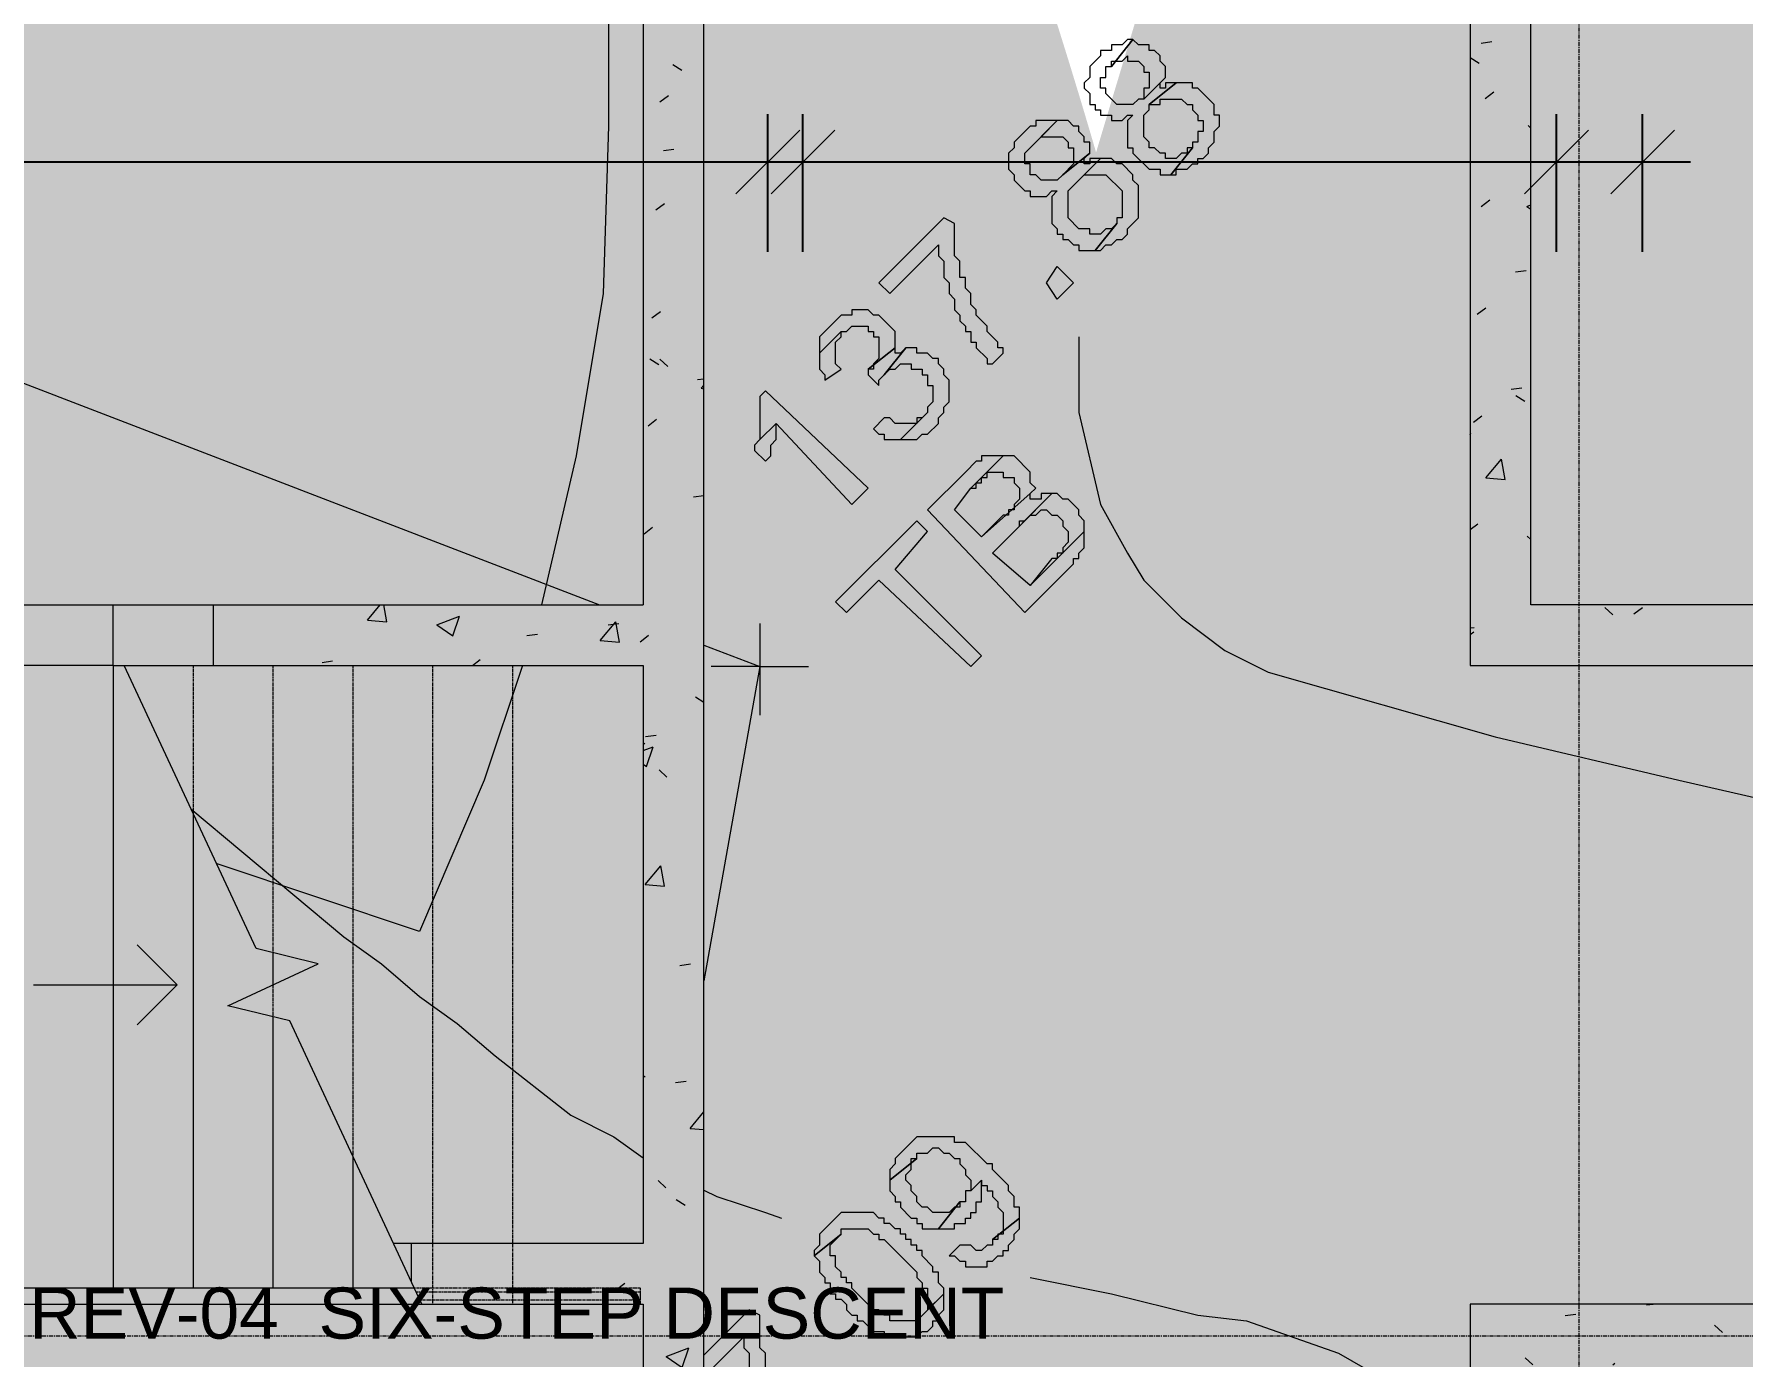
# Model space of a CAD drawing. Header units: millimetres. Extents: x -3370 to 37592, y -25802 to 13127.
# Drawn here: x 18116 to 23468, y 6543 to 10686 of the extents above; entities that cross this region are included whole.
import ezdxf

# ---------------------------------------------------------------- set-up
doc = ezdxf.new("R2010")
doc.units = ezdxf.units.MM
doc.linetypes.add('Dash - Tight', pattern=[4.5, 3, -1.5])
doc.linetypes.add('Grid Line', pattern=[22.224999999999994, 12.7, -3.174999999999999, 3.174999999999999, -3.174999999999999])
for name, color, linetype, lineweight in [('2 Hoop survey', 8, 'Continuous', 9), ('A-ANNO-DIMS', 211, 'Continuous', 9), ('A-DETL', 90, 'Continuous', 9), ('A-FLOR-HRAL', 11, 'Continuous', 9), ('A-FLOR-HRAL-MBND', 5, 'Dash - Tight', 9), ('A-WALL', 113, 'Continuous', 18), ('A-WALL-PATT', 111, 'Continuous', 18), ('ID_REVISION_MARKUP', 7, 'Continuous', 25), ('S-GRID', 1, 'Continuous', 9), ('S-STRS', 31, 'Continuous', 9), ('S-STRS-ANNO', 31, 'Continuous', 9), ('S-STRS-MBND', 31, 'Dash - Tight', 9), ('默认', 18, 'Continuous', 9)]:
    doc.layers.add(name, color=color, linetype=linetype, lineweight=lineweight)
doc.styles.add('Avenir_1', font='', dxfattribs={"width": 0.8, "height": 200})
doc.styles.add('ID_SANS', font='Arial.ttf')
doc.styles.get('Avenir_1').set_extended_font_data('Avenir')
doc.dimstyles.new('Choo_2mm_Diagonal_Tick', dxfattribs={"dimscale": 304.8, "dimtxt": 282.4994288325337, "dimasz": 0.6561679790026247, "dimexe": 0.4921259842519685, "dimexo": 0.0625, "dimgap": 0.1640419947506562, "dimtad": 1, "dimdsep": 46, "dimtxsty": 'Avenir_1', "dimblk1": 'OBLIQUE', "dimblk2": 'OBLIQUE', "dimsah": 1, "dimcen": 0.09, "dimdle": 0.4921259842519685, "dimazin": 3, "dimtfac": 1, "dimtdec": 4, "dimtix": 1, "dimtmove": 0, "dimatfit": 3, "dimtvp": 1, "dimtolj": 1})
pattern_1 = [(49.99999999999999, (0, 0), (728.73650110752, -63.75582262483607), [76.2, -838.2]), (355, (0, 0), (-140.9716152248045, 764.2276025857151), [60.96, -670.56]), (100.451, (60.728, -5.313), (587.770006663837, 700.4667512811675), [64.76, -712.36]), (46.184, (0, 203.2), (1084.316239662759, -168.1709612287867), [114.3, -1257.3]), (96.636, (90.36, 189.186), (949.6099128555585, 989.7098464133105), [97.14, -1068.54]), (351.1840000000001, (0, 203.2), (949.620552888774, 989.7011531044203), [91.44, -1005.84]), (21, (101.6, 152.4), (606.4578690252075, -409.0605652741465), [76.2, -838.2]), (326, (101.6, 152.4), (247.208340968463, 736.752917204011), [60.96, -670.56]), (71.45100000000001, (152.138, 118.312), (853.6682507774542, 327.6854711435369), [64.76, -712.36]), (37.50000000000001, (0, 0), (12.35469342532113, 338.2201185742302), [33.528, -628.904, 33.528, -647.192, -673.1]), (37.50000000000001, (0, 0), (12.35469342532113, 338.2201185742302), [-1343.152, 33.528, -639.572]), (7.499999999999999, (0, 0), (267.2788744354337, 400.7221270887442), [33.528, -354.584, 33.528, -613.664, -256.54]), (7.499999999999999, (0, 0), (267.2788744354337, 400.7221270887442), [-1035.304, 33.528, -223.012]), (327.5, (-226.568, 0), (542.363331518853, -22.91534459201296), [33.528, -220.472, 33.528, -758.952, -1051.56]), (327.5, (-226.568, 0), (542.363331518853, -22.91534459201296), [-1046.48, 33.528, -1018.032]), (317.5, (-328.168, 0), (592.5169587678777, 101.7071067647936), [33.528, -296.672, 33.528, -492.76, -746.76]), (317.5, (-328.168, 0), (592.5169587678777, 101.7071067647936), [-856.488, 33.528, -713.232])]

# ---------------------------------------------------------------- blocks, each defined once
blk = doc.blocks.new('栏杆扶手 - 栏杆扶手-1513421-Lower Ground Floor')
at = {"layer": 'A-FLOR-HRAL'}
for p, q in [((15614.03961388058, 6759.163593811927), (15964.03961388055, 6759.163593811927)), ((15614.03961388058, 6708.363593811928), (15614.03961388058, 6759.163593811927)), ((15964.03961388055, 6759.163593811927), (16864.03961388058, 6759.163593811924)), ((16864.03961388058, 6759.163593811924), (16964.03961388054, 6759.163593811924)), ((16964.03961388054, 6759.163593811924), (18114.03961388055, 6759.163593811924)), ((18114.03961388055, 6759.163593811924), (18214.03961388054, 6759.163593811924)), ((18214.03961388054, 6759.163593811924), (19214.03961388054, 6759.163593811921)), ((19214.03961388054, 6759.163593811921), (19306.65884300129, 6759.163593811921)), ((19330.34727203556, 6708.363593811921), (19306.65884300129, 6759.163593811921)), ((19330.34727203556, 6708.363593811921), (19306.65884300129, 6759.163593811921)), ((19330.34727203556, 6708.363593811921), (19306.65884300129, 6759.163593811921)), ((15614.03961388058, 6708.363593811928), (15964.03961388055, 6708.363593811928)), ((15964.03961388055, 6708.363593811928), (16864.03961388058, 6708.363593811925)), ((16864.03961388058, 6708.363593811925), (16964.03961388054, 6708.363593811925)), ((16964.03961388054, 6708.363593811925), (18114.03961388055, 6708.363593811925)), ((18114.03961388055, 6708.363593811925), (18214.03961388054, 6708.363593811925)), ((18214.03961388054, 6708.363593811925), (19214.03961388054, 6708.363593811921)), ((19214.03961388054, 6708.363593811921), (19330.34727203556, 6708.363593811921))]:
    blk.add_line(p, q, dxfattribs=at)
at = {"layer": 'A-FLOR-HRAL-MBND'}
for p, q in [((19306.65884300129, 6759.163593811921), (19614.03961388054, 6759.163593811921)), ((19312.58095025985, 6746.463593811922), (19614.03961388054, 6746.463593811922)), ((19312.58095025985, 6746.463593811922), (19614.03961388054, 6746.463593811922)), ((19614.03961388054, 6759.163593811921), (20014.03961388056, 6759.163593811921)), ((19614.03961388054, 6746.463593811922), (20014.03961388056, 6746.463593811922)), ((19614.03961388054, 6746.463593811922), (20014.03961388056, 6746.463593811922)), ((20014.03961388056, 6759.163593811921), (20014.03961388056, 6708.363593811921)), ((20014.03961388056, 6746.463593811922), (20014.03961388056, 6721.06359381192)), ((20014.03961388056, 6746.463593811922), (20014.03961388056, 6721.06359381192)), ((19324.42516477699, 6721.06359381192), (19614.03961388054, 6721.06359381192)), ((19324.42516477699, 6721.06359381192), (19614.03961388054, 6721.06359381192)), ((19330.34727203556, 6708.363593811921), (19614.03961388054, 6708.363593811921)), ((19614.03961388054, 6721.06359381192), (20014.03961388056, 6721.06359381192)), ((19614.03961388054, 6721.06359381192), (20014.03961388056, 6721.06359381192)), ((19614.03961388054, 6708.363593811921), (20014.03961388056, 6708.363593811921))]:
    blk.add_line(p, q, dxfattribs=at)
blk = doc.blocks.new('2 Hoop survey-1260670-Lower Ground Floor')
at = {"layer": '默认', "color": 9}
for p, q in [((64772.5993554025, 20451.6467167211), (68316.93390228135, 19087.30036394766)), ((68819.44437056211, 19029.32461934282), (68819.44437056211, 18741.47371868294)), ((68644.06344638791, 18961.37602060956), (68819.44437056212, 18893.86537197347)), ((68819.44437056212, 18893.86537197347), (68644.06344638791, 17910.20714508334)), ((68819.44437056211, 18893.86537197346), (68667.05271727158, 18893.86537197346)), ((68819.44437056211, 18893.86537197346), (68971.83602385264, 18893.86537197346)), ((68785.57955871978, 16878.90906735427), (68644.06344638791, 16737.3929550224))]:
    blk.add_line(p, q, dxfattribs=at)
at = {"layer": '默认', "color": 9, "flags": 128}
for points in [[(68226.8101633212, 21907.83362594176), (68277.6073810847, 21636.91513120304), (68345.33700476938, 21112.01054764674), (68345.33700476938, 20587.10596409047), (68328.40459884821, 20062.20138053419), (68243.74256924236, 19554.22920289911), (68134.79250682035, 19087.30036394766)], [(69818.45631991114, 19926.74213316481), (69818.45631991114, 19689.68845026844), (69886.18594359583, 19401.83754960856), (69970.84797320169, 19249.44589631802), (70021.6451909652, 19164.78386671219), (70140.17203241336, 19046.25702526398), (70275.63127978274, 18944.66258973697), (70411.09052715209, 18876.93296605229), (71122.25157584123, 18673.74409499826), (71697.95337716101, 18538.28484762889), (72290.58758440195, 18402.82560025952), (72866.28938572174, 18301.2311647325), (73018.68103901227, 18267.36635289016), (73171.0726923028, 18233.50154104782), (73306.53193967216, 18216.56913512667)], [(68075.56350735539, 18897.30036394765), (67955.89166858247, 18538.2848476289), (67752.70279752843, 18064.17748183614), (67116.66220340291, 18277.73855723595)], [(67037.22904692491, 18448.08351102094), (67515.64911463203, 18047.24507591497), (67634.17595608023, 17962.58304630912), (67752.70279752843, 17860.98861078211), (67871.22963897663, 17776.32658117624), (67989.7564804248, 17674.73214564923), (68226.81016332119, 17488.47568051636), (68362.26941069055, 17420.74605683167), (68454.0634463879, 17355.17888847642)], [(68644.06344638791, 17254.45043010125), (68683.98512319278, 17234.48959169881), (68836.3767764833, 17183.6923739353), (68887.1739942468, 17166.75996801413)], [(69666.06466662063, 16980.50350288127), (69920.05075543816, 16929.70628511774), (70190.96925017689, 16861.97666143307), (70343.36090346743, 16845.0442555119), (70631.2118041273, 16743.44981998488), (70749.7386455755, 16675.7201963002), (70885.19789294487, 16591.05816669436), (70986.79232847189, 16489.46373116734), (71044.0634463879, 16417.87483377233)], [(68644.06344638791, 16669.66333133769), (68768.64715279861, 16794.2470377484), (68768.64715279861, 16760.38222590607), (68785.57955871978, 16743.4498199849), (68785.57955871978, 16692.65260222138)], [(68836.37677648326, 16692.65260222138), (68836.37677648326, 16743.44981998489), (68819.44437056211, 16760.38222590607), (68819.44437056211, 16861.97666143308), (68785.57955871975, 16878.90906735426)]]:
    blk.add_lwpolyline(points, dxfattribs=at)
at = {"layer": '默认', "color": 9}
for points in [[(69886.18594359585, 20807.22724106568), (69852.32113175349, 20773.36242922335), (69852.32113175349, 20739.49761738098), (69835.38872583234, 20722.56521145984), (69835.38872583234, 20705.63280553863), (69852.32113175349, 20688.7003996175), (69852.32113175349, 20654.83558777514), (69869.25353767467, 20654.83558777514), (69869.25353767467, 20637.90318185397), (69886.18594359583, 20637.90318185397), (69886.18594359583, 20620.9707759328), (69920.05075543818, 20620.9707759328), (69920.05075543818, 20604.03837001163), (69953.91556728052, 20604.03837001163), (69970.84797320169, 20620.9707759328), (69987.78037912285, 20620.9707759328), (69970.84797320169, 20604.03837001164), (69970.84797320169, 20519.37634040578), (69987.78037912285, 20519.37634040578), (69987.78037912285, 20502.4439344846), (70038.57759688639, 20451.64671672111), (70072.4424087287, 20451.64671672111), (70072.4424087287, 20434.71431079994), (70106.30722057103, 20434.71431079994), (70174.03684425574, 20519.37634040579), (70157.10443833454, 20519.37634040579), (70157.10443833454, 20502.4439344846), (70140.17203241338, 20502.4439344846), (70123.23962649223, 20485.51152856345), (70089.37481464987, 20485.51152856345), (70089.37481464987, 20502.4439344846), (70072.4424087287, 20502.4439344846), (70055.51000280755, 20519.37634040578), (70038.57759688637, 20519.37634040578), (70038.57759688637, 20536.30874632695), (70021.64519096521, 20553.24115224812), (70021.64519096521, 20620.9707759328), (70038.57759688639, 20637.903181854), (70038.57759688639, 20654.83558777514), (70123.2396264922, 20722.56521145982), (70089.37481464987, 20722.56521145982), (70089.37481464987, 20705.63280553863), (70072.4424087287, 20705.63280553863), (70072.4424087287, 20722.56521145982), (70021.64519096518, 20671.7679936963), (70004.71278504403, 20671.7679936963), (69987.78037912288, 20654.83558777514), (69936.98316135934, 20654.83558777514), (69903.118349517, 20688.70039961748), (69903.118349517, 20705.63280553863), (69886.18594359583, 20705.63280553863), (69886.18594359583, 20739.49761738098), (69903.118349517, 20739.49761738098), (69903.118349517, 20773.36242922331), (69920.05075543818, 20773.36242922331), (69987.78037912288, 20858.0244588292), (69970.84797320169, 20858.0244588292), (69953.91556728052, 20841.09205290798), (69920.05075543818, 20841.09205290798), (69920.05075543818, 20824.15964698685), (69886.18594359583, 20824.15964698685)], [(69987.78037912287, 20858.0244588292), (69920.05075543819, 20773.36242922333), (69920.05075543819, 20790.2948351445), (69953.9155672805, 20790.2948351445), (69970.84797320171, 20807.22724106569), (69970.84797320171, 20790.2948351445), (70004.71278504402, 20790.2948351445), (70021.64519096518, 20773.3624292233), (70021.64519096518, 20756.43002330216), (70038.57759688636, 20756.43002330216), (70038.57759688636, 20705.63280553863), (70021.6451909652, 20705.63280553863), (70021.6451909652, 20671.7679936963), (70089.37481464987, 20739.49761738099), (70089.37481464987, 20773.36242922331), (70072.44240872869, 20790.29483514448), (70072.44240872869, 20807.22724106566), (70055.51000280751, 20824.15964698682), (70038.57759688636, 20824.15964698682), (70038.57759688636, 20841.092052908), (70004.71278504402, 20841.092052908)], [(70123.23962649217, 20722.56521145982), (70038.57759688636, 20654.83558777516), (70072.44240872868, 20654.83558777516), (70072.44240872868, 20671.76799369631), (70140.17203241335, 20671.76799369631), (70157.10443833453, 20654.83558777516), (70174.0368442557, 20654.83558777516), (70174.0368442557, 20637.90318185397), (70190.96925017687, 20620.97077593282), (70190.96925017687, 20604.03837001163), (70207.90165609802, 20604.03837001163), (70207.90165609802, 20570.17355816929), (70190.96925017686, 20570.17355816929), (70190.96925017686, 20536.30874632695), (70174.0368442557, 20536.30874632695), (70174.0368442557, 20519.37634040578), (70106.30722057102, 20434.71431079995), (70123.23962649217, 20434.71431079995), (70123.23962649217, 20451.64671672109), (70157.10443833451, 20451.64671672109), (70174.0368442557, 20468.57912264227), (70190.96925017686, 20468.57912264227), (70190.96925017686, 20485.51152856343), (70207.90165609802, 20485.51152856343), (70224.83406201922, 20502.44393448461), (70224.83406201922, 20519.37634040578), (70241.76646794038, 20536.30874632696), (70241.76646794038, 20570.17355816929), (70258.69887386156, 20587.10596409048), (70258.69887386156, 20620.9707759328), (70241.76646794037, 20620.9707759328), (70241.76646794037, 20654.83558777514), (70190.96925017687, 20705.63280553865), (70174.0368442557, 20705.63280553865), (70174.0368442557, 20722.56521145982)], [(69649.13226069944, 20570.17355816929), (69615.26744885709, 20536.30874632695), (69615.26744885709, 20519.37634040577), (69598.33504293594, 20502.44393448461), (69598.33504293594, 20451.64671672109), (69615.2674488571, 20434.71431079994), (69615.2674488571, 20417.78190487874), (69649.13226069945, 20383.91709303642), (69666.06466662059, 20383.91709303642), (69666.06466662059, 20366.98468711525), (69716.8618843841, 20366.98468711525), (69733.79429030529, 20383.91709303642), (69750.72669622644, 20383.91709303642), (69733.79429030529, 20366.98468711525), (69733.79429030529, 20282.32265750938), (69750.72669622644, 20265.39025158822), (69750.72669622644, 20248.45784566705), (69767.65910214762, 20248.45784566705), (69767.65910214762, 20231.52543974588), (69784.59150806878, 20231.52543974588), (69801.52391398995, 20214.59303382473), (69818.45631991113, 20214.59303382473), (69818.45631991113, 20197.66062790354), (69869.25353767464, 20197.66062790354), (69936.98316135934, 20282.3226575094), (69920.05075543816, 20265.39025158824), (69903.11834951698, 20265.39025158824), (69886.18594359583, 20248.45784566707), (69852.32113175347, 20248.45784566707), (69852.32113175347, 20265.39025158822), (69818.45631991113, 20265.39025158822), (69784.59150806878, 20299.25506343057), (69784.59150806878, 20383.91709303641), (69886.18594359576, 20485.51152856344), (69852.32113175347, 20485.51152856344), (69852.32113175347, 20468.57912264226), (69835.3887258323, 20468.57912264226), (69835.3887258323, 20485.51152856342), (69852.32113175347, 20502.4439344846), (69767.65910214762, 20434.71431079993), (69750.72669622644, 20417.78190487873), (69699.92947846293, 20417.78190487873), (69682.99707254177, 20434.71431079991), (69666.06466662059, 20434.71431079991), (69666.06466662059, 20468.57912264226), (69649.13226069944, 20468.57912264226), (69649.13226069944, 20502.4439344846), (69750.72669622641, 20604.03837001169), (69682.99707254177, 20604.03837001169), (69682.99707254177, 20587.10596409045), (69666.06466662059, 20587.10596409045)], [(69750.72669622643, 20604.03837001165), (69699.92947846293, 20553.24115224816), (69767.6591021476, 20553.24115224816), (69784.59150806878, 20536.30874632697), (69784.59150806878, 20519.3763404058), (69801.52391398995, 20519.3763404058), (69801.52391398995, 20468.57912264229), (69767.65910214762, 20434.71431079998), (69852.32113175346, 20502.44393448463), (69852.32113175346, 20536.30874632697), (69835.38872583228, 20536.30874632697), (69835.38872583228, 20553.24115224814), (69818.45631991113, 20570.17355816933), (69818.45631991113, 20587.10596409048), (69801.52391398995, 20587.10596409048), (69784.59150806878, 20604.03837001167)], [(69886.18594359583, 20485.51152856343), (69835.38872583231, 20434.71431079994), (69903.118349517, 20434.71431079994), (69953.91556728048, 20383.91709303638), (69953.91556728048, 20299.25506343057), (69936.98316135934, 20299.25506343057), (69936.98316135934, 20282.32265750939), (69869.25353767465, 20197.66062790355), (69886.18594359583, 20197.66062790355), (69903.11834951701, 20214.59303382475), (69920.05075543816, 20214.59303382475), (69936.98316135936, 20231.52543974591), (69953.9155672805, 20231.52543974591), (69970.84797320169, 20248.45784566708), (69970.84797320169, 20265.39025158823), (70004.71278504404, 20299.25506343056), (70004.71278504404, 20400.8494989576), (69987.78037912285, 20417.78190487877), (69987.78037912285, 20434.71431079994), (69953.9155672805, 20468.57912264225), (69936.98316135934, 20468.57912264225), (69920.05075543819, 20485.51152856347)], [(69395.14617188188, 20299.25506343057), (69191.95730082784, 20096.06619237651), (69225.82211267023, 20062.20138053419), (69378.21376596071, 20214.5930338247), (69378.21376596071, 20180.72822198237), (69395.14617188192, 20163.79581606122), (69395.14617188192, 20112.99859829769), (69412.07857780307, 20096.06619237654), (69412.07857780307, 20062.20138053417), (69429.01098372423, 20045.26897461301), (69429.01098372423, 20011.40416277068), (69445.94338964537, 19994.47175684946), (69445.94338964537, 19977.53935092834), (69462.87579556656, 19960.60694500714), (69462.87579556656, 19943.67453908599), (69479.80820148774, 19943.67453908599), (69479.80820148774, 19909.80972724366), (69496.74060740892, 19909.80972724366), (69496.74060740892, 19892.87732132247), (69530.60541925131, 19859.01250948016), (69530.60541925131, 19842.08010355897), (69547.53782517243, 19842.08010355897), (69581.40263701478, 19875.94491540133), (69581.40263701478, 19892.87732132247), (69564.4702310936, 19892.87732132247), (69564.4702310936, 19909.80972724366), (69530.60541925125, 19943.67453908598), (69530.60541925125, 19960.60694500716), (69496.74060740892, 19994.47175684949), (69496.74060740892, 20011.40416277068), (69479.80820148776, 20028.33656869187), (69479.80820148776, 20062.20138053417), (69462.8757955666, 20079.13378645536), (69462.8757955666, 20112.99859829769), (69445.9433896454, 20112.99859829769), (69445.9433896454, 20163.7958160612), (69429.01098372425, 20180.72822198239), (69429.01098372425, 20282.32265750938)], [(69750.72669622647, 20045.26897461301), (69716.86188438413, 20096.06619237652), (69750.72669622647, 20146.86341014002), (69801.52391398998, 20096.06619237652)], [(69039.56564753734, 19960.60694500718), (69005.70083569497, 19926.74213316483), (69005.70083569497, 19875.94491540132), (69073.43045937967, 19943.67453908602), (69090.36286530083, 19943.67453908602), (69107.29527122204, 19960.60694500718), (69158.09248898552, 19960.60694500718), (69158.09248898552, 19943.67453908601), (69175.02489490669, 19943.67453908601), (69175.02489490669, 19926.74213316481), (69191.95730082787, 19926.74213316481), (69191.95730082787, 19859.01250948013), (69175.0248949067, 19842.080103559), (69175.0248949067, 19825.14769763781), (69158.09248898552, 19825.14769763781), (69242.75451859136, 19892.87732132248), (69242.75451859136, 19943.67453908601), (69191.95730082784, 19994.47175684949), (69175.02489490669, 19994.47175684949), (69158.09248898552, 20011.40416277067), (69107.29527122201, 20011.40416277067), (69107.29527122201, 19994.4717568495), (69073.43045937967, 19994.4717568495)], [(69005.70083569498, 19875.94491540132), (69005.70083569498, 19825.14769763781), (69022.63324161617, 19808.21529171665), (69022.63324161617, 19791.28288579547), (69073.43045937967, 19825.14769763781), (69056.49805345852, 19842.080103559), (69056.49805345852, 19909.80972724366), (69073.43045937967, 19926.74213316481), (69073.43045937967, 19943.67453908601)], [(69158.09248898552, 19808.21529171667), (69191.95730082787, 19774.35047987433), (69191.95730082787, 19791.28288579548), (69208.88970674902, 19808.21529171667), (69276.61933043368, 19892.87732132248), (69259.68692451253, 19875.94491540133), (69242.75451859135, 19875.94491540133), (69242.75451859135, 19892.87732132249), (69158.0924889855, 19825.14769763781)], [(69276.61933043366, 19892.87732132246), (69208.889706749, 19808.21529171664), (69225.82211267018, 19825.14769763783), (69242.75451859133, 19825.14769763783), (69259.68692451253, 19842.08010355898), (69293.55173635486, 19842.08010355898), (69293.55173635486, 19825.14769763781), (69327.41654819719, 19825.14769763781), (69327.41654819719, 19808.21529171664), (69344.34895411837, 19808.21529171664), (69344.34895411837, 19774.3504798743), (69361.28136003953, 19774.3504798743), (69361.28136003953, 19723.55326211079), (69344.34895411838, 19706.62085618964), (69344.34895411838, 19689.68845026845), (69259.68692451253, 19605.02642066259), (69310.48414227602, 19605.02642066259), (69327.41654819722, 19621.95882658378), (69344.34895411837, 19621.95882658378), (69378.21376596071, 19655.82363842612), (69378.21376596071, 19672.75604434728), (69395.14617188189, 19689.68845026846), (69395.14617188189, 19706.62085618962), (69412.07857780304, 19723.5532621108), (69412.07857780304, 19791.28288579547), (69395.14617188189, 19808.21529171667), (69395.14617188189, 19825.14769763781), (69378.21376596073, 19842.080103559), (69378.21376596073, 19859.01250948013), (69361.28136003953, 19859.01250948013), (69344.34895411835, 19875.94491540131), (69310.48414227602, 19875.94491540131), (69310.48414227602, 19892.87732132248)], [(68836.37677648326, 19757.41807395315), (68819.44437056208, 19740.48566803196), (68819.44437056208, 19605.0264206626), (68870.2415883256, 19655.82363842613), (69107.29527122198, 19401.83754960859), (69158.09248898551, 19452.6347673721)], [(68819.44437056207, 19605.02642066257), (68802.51196464093, 19588.09401474143), (68802.51196464093, 19571.16160882025), (68836.37677648326, 19537.29679697791), (68853.30918240441, 19554.22920289906), (68853.30918240441, 19588.09401474143), (68870.24158832562, 19605.0264206626), (68870.24158832562, 19655.8236384261)], [(69208.88970674905, 19672.75604434727), (69175.02489490673, 19638.89123250495), (69191.95730082788, 19621.95882658376), (69208.88970674903, 19621.95882658376), (69208.88970674903, 19605.02642066259), (69259.68692451253, 19605.02642066259), (69327.41654819724, 19672.75604434729), (69310.48414227604, 19672.75604434729), (69310.48414227604, 19655.8236384261), (69242.75451859136, 19655.8236384261), (69225.82211267023, 19672.75604434729)], [(69462.87579556654, 19503.43198513556), (69344.34895411834, 19384.90514368737), (69649.13226069942, 19063.18943118518), (69801.52391398995, 19215.58108447571), (69801.52391398995, 19232.51349039686), (69818.45631991111, 19232.51349039686), (69818.45631991111, 19249.44589631804), (69835.38872583228, 19266.37830223922), (69835.38872583228, 19317.17552000272), (69666.06466662056, 19147.851460791), (69547.53782517242, 19249.44589631805), (69733.79429030525, 19435.70236145088), (69699.92947846292, 19435.70236145088), (69699.92947846292, 19418.76995552974), (69666.06466662057, 19418.76995552974), (69666.06466662057, 19435.70236145089), (69513.67301333004, 19300.24311408155), (69429.01098372419, 19384.9051436874), (69479.80820148773, 19452.63476737208), (69581.40263701475, 19554.22920289913), (69513.67301333006, 19554.22920289913), (69513.67301333006, 19537.29679697792), (69496.74060740888, 19537.29679697792)], [(69581.40263701479, 19554.22920289911), (69479.80820148776, 19452.63476737209), (69496.74060740892, 19452.63476737209), (69496.74060740892, 19469.56717329322), (69513.67301333009, 19469.56717329322), (69513.67301333009, 19486.49957921441), (69530.60541925125, 19486.49957921441), (69530.60541925125, 19503.43198513557), (69581.40263701478, 19503.43198513557), (69581.40263701478, 19486.49957921441), (69615.2674488571, 19486.49957921441), (69615.2674488571, 19469.56717329322), (69632.1998547783, 19452.63476737209), (69632.1998547783, 19418.76995552973), (69615.26744885714, 19401.83754960856), (69615.26744885714, 19384.90514368739), (69598.33504293594, 19384.90514368739), (69598.33504293594, 19367.97273776622), (69581.40263701478, 19367.97273776622), (69513.67301333009, 19300.24311408155), (69666.06466662059, 19435.70236145088), (69682.99707254177, 19452.63476737206), (69666.06466662063, 19469.56717329324), (69666.06466662063, 19503.43198513557), (69615.26744885714, 19554.22920289911)], [(69733.79429030528, 19435.70236145087), (69632.19985477827, 19334.10792592386), (69632.19985477827, 19351.04033184505), (69649.13226069945, 19351.04033184505), (69666.06466662063, 19367.97273776623), (69682.99707254178, 19367.97273776623), (69699.92947846296, 19384.9051436874), (69716.86188438413, 19384.9051436874), (69733.79429030529, 19367.97273776623), (69750.72669622645, 19367.97273776623), (69767.65910214763, 19351.04033184505), (69767.65910214763, 19334.10792592388), (69784.5915080688, 19317.17552000272), (69784.5915080688, 19283.31070816037), (69767.65910214765, 19266.37830223919), (69767.65910214765, 19249.44589631802), (69750.72669622645, 19249.44589631802), (69750.72669622645, 19232.51349039685), (69733.79429030529, 19232.51349039685), (69666.0646666206, 19147.851460791), (69835.3887258323, 19317.17552000269), (69835.3887258323, 19351.04033184505), (69818.45631991116, 19367.97273776623), (69818.45631991116, 19384.90514368739), (69784.59150806884, 19418.76995552974), (69767.65910214763, 19418.76995552974), (69750.72669622645, 19435.7023614509)], [(69310.48414227601, 19351.04033184503), (69056.49805345846, 19097.05424302748), (69090.36286530082, 19063.18943118516), (69191.95730082787, 19164.7838667122), (69479.80820148771, 18893.86537197345), (69513.67301333009, 18927.73018381581), (69242.75451859133, 19198.64867855452), (69344.34895411835, 19317.17552000269)], [(69276.61933043372, 17386.88124498934), (69242.75451859136, 17353.01643314703), (69242.75451859136, 17336.08402722582), (69225.82211267018, 17319.15162130462), (69225.82211267018, 17285.28680946231), (69310.48414227604, 17353.01643314698), (69310.48414227604, 17369.94883906817), (69344.34895411838, 17369.94883906817), (69361.28136003955, 17386.88124498934), (69378.21376596073, 17386.88124498934), (69395.1461718819, 17369.94883906817), (69412.07857780307, 17369.94883906817), (69429.01098372422, 17353.01643314696), (69445.9433896454, 17353.01643314696), (69445.9433896454, 17336.08402722582), (69462.87579556656, 17319.15162130462), (69462.87579556656, 17302.21921538348), (69479.80820148774, 17285.28680946233), (69479.80820148774, 17251.42199761997), (69513.6730133301, 17285.28680946234), (69513.6730133301, 17268.35440354114), (69530.60541925125, 17268.35440354114), (69530.60541925125, 17251.42199761997), (69547.53782517243, 17251.42199761997), (69547.53782517243, 17234.4895916988), (69564.47023109361, 17217.55718577764), (69564.47023109361, 17200.62477985646), (69581.40263701478, 17183.6923739353), (69581.40263701478, 17115.96275025061), (69564.4702310936, 17115.96275025061), (69564.4702310936, 17099.03034432944), (69547.53782517243, 17099.03034432944), (69632.19985477827, 17166.7599680141), (69632.19985477827, 17200.62477985646), (69615.2674488571, 17200.62477985646), (69615.2674488571, 17234.4895916988), (69598.33504293596, 17251.42199761999), (69598.33504293596, 17268.35440354114), (69547.53782517245, 17319.15162130466), (69547.53782517245, 17336.08402722582), (69530.60541925125, 17336.08402722582), (69462.87579556656, 17403.81365091047), (69429.01098372423, 17403.81365091047), (69429.01098372423, 17420.74605683166), (69310.48414227604, 17420.74605683166)], [(69225.8221126702, 17285.28680946231), (69225.8221126702, 17251.42199761997), (69242.75451859138, 17234.48959169882), (69242.75451859138, 17217.55718577763), (69259.68692451253, 17217.55718577763), (69259.68692451253, 17200.62477985646), (69293.55173635487, 17166.75996801414), (69310.48414227604, 17166.75996801414), (69310.48414227604, 17149.82756209295), (69327.41654819722, 17149.82756209295), (69327.41654819722, 17132.89515617178), (69378.21376596073, 17132.89515617178), (69445.94338964538, 17217.55718577763), (69445.94338964538, 17200.62477985646), (69429.01098372423, 17200.62477985646), (69412.07857780308, 17183.69237393532), (69361.28136003955, 17183.69237393532), (69344.3489541184, 17200.62477985648), (69327.41654819722, 17200.62477985648), (69310.48414227604, 17217.55718577764), (69310.48414227604, 17234.4895916988), (69293.55173635489, 17251.42199761999), (69293.55173635489, 17268.35440354114), (69276.61933043372, 17285.28680946234), (69276.61933043372, 17302.21921538348), (69293.55173635489, 17319.15162130466), (69293.55173635489, 17353.01643314698), (69310.48414227604, 17353.01643314698)], [(69479.80820148774, 17251.42199761997), (69462.87579556658, 17251.42199761997), (69462.87579556658, 17217.55718577763), (69445.9433896454, 17217.55718577763), (69378.21376596071, 17132.89515617178), (69429.01098372423, 17132.89515617178), (69429.01098372423, 17149.82756209295), (69462.87579556658, 17149.82756209295), (69462.87579556658, 17166.75996801412), (69479.80820148774, 17166.75996801412), (69479.80820148774, 17183.69237393529), (69496.74060740892, 17183.69237393529), (69496.74060740892, 17217.55718577763), (69513.67301333009, 17217.55718577763), (69513.67301333009, 17285.28680946231)], [(69039.56564753731, 17149.82756209295), (69005.70083569498, 17115.96275025062), (69005.70083569498, 17082.09793840826), (68988.76842977382, 17065.16553248711), (68988.76842977382, 17048.23312656594), (69073.43045937966, 17115.9627502506), (69073.43045937966, 17132.89515617178), (69158.09248898551, 17132.89515617178), (69175.02489490669, 17115.96275025062), (69191.95730082784, 17115.96275025062), (69191.95730082784, 17099.03034432943), (69208.88970674902, 17099.03034432943), (69310.48414227604, 16997.43590880243), (69310.48414227604, 16980.50350288126), (69327.41654819719, 16963.57109696004), (69327.41654819719, 16946.63869103892), (69344.34895411837, 16946.63869103892), (69344.34895411837, 16878.90906735423), (69395.14617188189, 16929.70628511776), (69395.14617188189, 16946.63869103892), (69378.21376596073, 16963.57109696008), (69378.21376596073, 16997.43590880241), (69361.28136003953, 16997.43590880241), (69361.28136003953, 17014.3683147236), (69327.41654819719, 17048.23312656592), (69327.41654819719, 17065.16553248709), (69310.48414227602, 17065.16553248709), (69310.48414227602, 17082.09793840826), (69293.55173635486, 17082.09793840826), (69293.55173635486, 17099.03034432943), (69276.61933043368, 17099.03034432943), (69276.61933043368, 17115.9627502506), (69259.68692451251, 17115.9627502506), (69259.68692451251, 17132.89515617178), (69242.75451859133, 17132.89515617178), (69225.8221126702, 17149.82756209296), (69208.88970674902, 17149.82756209296), (69208.88970674902, 17166.75996801412), (69191.95730082784, 17166.75996801412), (69175.02489490669, 17183.6923739353), (69073.43045937966, 17183.6923739353)], [(69445.94338964541, 17082.09793840827), (69412.07857780307, 17048.23312656594), (69429.01098372423, 17048.23312656594), (69445.94338964537, 17031.30072064474), (69462.87579556658, 17031.30072064474), (69462.87579556658, 17014.3683147236), (69530.60541925127, 17014.3683147236), (69530.60541925127, 17031.30072064476), (69547.53782517243, 17031.30072064476), (69564.47023109361, 17048.23312656593), (69581.40263701478, 17048.23312656593), (69581.40263701478, 17065.1655324871), (69598.33504293594, 17065.1655324871), (69598.33504293594, 17082.09793840827), (69615.26744885714, 17099.03034432946), (69615.26744885714, 17115.96275025061), (69632.1998547783, 17132.89515617178), (69632.1998547783, 17166.75996801412), (69547.53782517242, 17099.03034432943), (69547.53782517242, 17082.09793840827), (69530.60541925127, 17082.09793840827), (69513.67301333012, 17065.16553248712), (69496.74060740892, 17065.16553248712), (69479.80820148776, 17082.0979384083)], [(68988.7684297738, 17048.23312656594), (69005.70083569497, 17031.30072064475), (69005.70083569497, 16997.43590880244), (69022.63324161616, 16980.50350288131), (69022.63324161616, 16963.5710969601), (69039.56564753733, 16963.5710969601), (69039.56564753733, 16929.70628511776), (69056.49805345849, 16929.70628511776), (69056.49805345849, 16912.77387919661), (69073.43045937967, 16912.77387919661), (69090.36286530082, 16895.84147327541), (69090.36286530082, 16878.90906735427), (69107.29527122203, 16861.97666143311), (69124.22767714318, 16861.97666143311), (69124.22767714318, 16845.04425551193), (69141.16008306434, 16845.04425551193), (69175.0248949067, 16811.17944366959), (69208.88970674903, 16811.17944366959), (69208.88970674903, 16794.24703774841), (69310.48414227604, 16794.24703774841), (69327.41654819722, 16811.1794436696), (69344.34895411838, 16811.1794436696), (69361.28136003955, 16828.11184959075), (69361.28136003955, 16845.04425551193), (69378.21376596073, 16845.04425551193), (69378.21376596073, 16861.97666143309), (69395.14617188193, 16878.90906735428), (69395.14617188193, 16929.70628511776), (69310.48414227604, 16845.04425551193), (69225.8221126702, 16845.04425551193), (69225.8221126702, 16861.97666143309), (69208.88970674903, 16861.97666143309), (69191.95730082787, 16878.90906735427), (69175.02489490669, 16878.90906735427), (69175.02489490669, 16895.84147327542), (69158.09248898552, 16895.84147327542), (69107.29527122201, 16946.63869103895), (69107.29527122201, 16963.5710969601), (69090.36286530083, 16963.5710969601), (69090.36286530083, 16980.50350288129), (69073.43045937967, 16980.50350288129), (69073.43045937967, 16997.43590880244), (69056.49805345848, 17014.36831472362), (69056.49805345848, 17048.23312656597), (69039.56564753733, 17048.23312656597), (69039.56564753733, 17082.0979384083), (69073.43045937968, 17115.96275025066)]]:
    blk.add_lwpolyline(points, close=True, dxfattribs=at)
blk = doc.blocks.new('_Oblique')
at = {"color": 0, "linetype": 'ByBlock', "lineweight": -2}
blk.add_line((-0.5, -0.5), (0.5, 0.5), dxfattribs=at)

msp = doc.modelspace()

# ---------------------------------------------------------------- hatches: boundary and pattern name
at = {"layer": 'A-WALL-PATT', "lineweight": 9}
h = msp.add_hatch(dxfattribs=at)
h.set_pattern_fill('FP_1', color=256, style=0, pattern_type=2)
h.set_pattern_definition(pattern_1)
h.paths.add_polyline_path([(20214.03961388057, 8708.363593811922), (20214.03961388057, 12807.6085368009), (20024.03961388057, 12807.6085368009), (20024.03961388057, 8708.363593811922)])
h = msp.add_hatch(dxfattribs=at)
h.set_pattern_fill('FP_1', color=256, style=0, pattern_type=2)
h.set_pattern_definition(pattern_1)
h.paths.add_polyline_path([(22614.03961388061, 8898.36359381192), (22804.03961388062, 8898.363593811922), (22804.03961388062, 12807.6085368009), (22614.03961388061, 12807.6085368009)])
h = msp.add_hatch(dxfattribs=at)
h.set_pattern_fill('FP_1', color=256, style=0, pattern_type=2)
h.set_pattern_definition(pattern_1)
h.paths.add_polyline_path([(19614.03961388058, 8708.363593811924), (19614.03961388058, 8898.363593811928), (18676.53961387846, 8898.363593811928), (18676.53961387846, 8708.363593811924)])
h = msp.add_hatch(dxfattribs=at)
h.set_pattern_fill('FP_1', color=256, style=0, pattern_type=2)
h.set_pattern_definition(pattern_1)
h.paths.add_polyline_path([(19614.03961388058, 8708.363593811922), (20024.03961388057, 8708.363593811922), (20024.03961388057, 8898.363593811922), (19614.03961388058, 8898.363593811924)])
h = msp.add_hatch(dxfattribs=at)
h.set_pattern_fill('FP_1', color=256, style=0, pattern_type=2)
h.set_pattern_definition(pattern_1)
h.paths.add_polyline_path([(22614.03961388061, 8708.363593811922), (24714.03961388062, 8708.363593811922), (24714.03961388062, 8898.363593811924), (22614.03961388061, 8898.36359381192)])
h = msp.add_hatch(dxfattribs=at)
h.set_pattern_fill('FP_1', color=256, style=0, pattern_type=2)
h.set_pattern_definition(pattern_1)
h.paths.add_polyline_path([(20024.03961388057, 6898.363593811931), (20214.03961388057, 6898.363593811931), (20214.03961388057, 8708.363593811922), (20024.03961388057, 8708.363593811922)])
h = msp.add_hatch(dxfattribs=at)
h.set_pattern_fill('FP_1', color=256, style=0, pattern_type=2)
h.set_pattern_definition(pattern_1)
h.paths.add_polyline_path([(19330.34727203558, 6708.363593811876), (20214.03961388058, 6708.363593811931), (20214.03961388057, 6898.363593811931), (19297.18600936271, 6898.363593811932), (19297.18600936271, 6779.478151106725), (19324.42516477701, 6721.063593811888)])
h = msp.add_hatch(dxfattribs=at)
h.set_pattern_fill('FP_1', color=256, style=0, pattern_type=2)
h.set_pattern_definition(pattern_1)
h.paths.add_polyline_path([(20214.03961388058, 5458.363593811991), (20214.03961388058, 6708.363593811931), (20024.03961388061, 6708.363593811939), (20024.03961388061, 5458.363593811996), (20133.926299433, 5458.363593811996)])
h = msp.add_hatch(dxfattribs=at)
h.set_pattern_fill('FP_1', color=256, style=0, pattern_type=2)
h.set_pattern_definition(pattern_1)
h.paths.add_polyline_path([(22884.03961388062, 6518.363593811969), (23154.03961388059, 6518.363593811969), (23154.03961388059, 6708.363593811973), (22614.0396138806, 6708.363593811973), (22614.0396138806, 6518.363593811969), (22804.03961388059, 6518.363593811969)])
h = msp.add_hatch(dxfattribs=at)
h.set_pattern_fill('FP_1', color=256, style=0, pattern_type=2)
h.set_pattern_definition(pattern_1)
h.paths.add_polyline_path([(23154.03961388059, 6518.363593811969), (30134.03961388056, 6518.363593811971), (30134.03961388056, 6708.363593811973), (23154.03961388059, 6708.363593811973)])

# ---------------------------------------------------------------- linework, layer by layer
at = {"layer": 'A-DETL', "linetype": 'Dash - Tight'}
msp.add_line((30134.03961388056, 6708.363593811942), (22614.03961388056, 6708.363593811966), dxfattribs=at)
at = {"layer": 'A-WALL'}
for p, q in [((20024.03961388054, 12807.60853680089), (20024.03961388054, 8898.363593811911)), ((20214.03961388057, 5458.363593811982), (20214.03961388054, 12807.60853680089)), ((22614.0396138806, 12807.60853680089), (22614.03961388059, 8708.363593811911)), ((22804.03961388059, 8898.363593811911), (22804.0396138806, 12807.60853680089)), ((11869.03961388058, 8898.363593811919), (20024.03961388054, 8898.363593811911)), ((18364.03961388056, 8708.363593811917), (18364.03961388056, 8898.363593811917)), ((18676.53961387844, 8898.363593811917), (18676.53961387844, 8708.363593811917)), ((24714.03961388059, 8898.363593811917), (22804.03961388059, 8898.363593811913)), ((18364.03961388056, 8708.363593811917), (11869.03961388058, 8708.363593811919)), ((18369.24794721302, 8708.363593811917), (20024.03961388054, 8708.363593811911)), ((20024.03961388059, 8708.363593811911), (20024.03961388058, 6898.363593811921)), ((22614.03961388059, 8708.363593811911), (24714.03961388059, 8708.363593811917)), ((20024.03961388058, 6898.363593811921), (19241.74881698611, 6898.363593811924)), ((19297.18600936269, 6898.363593811924), (19297.18600936269, 6779.478151106721)), ((19330.34727203556, 6708.363593811923), (20024.03961388058, 6708.363593811921)), ((20024.03961388058, 6708.363593811921), (20024.03961388057, 5458.363593811981)), ((22614.03961388056, 6708.363593811963), (22614.03961388056, 5458.363593811985)), ((30134.03961388053, 6708.363593811943), (22614.03961388056, 6708.363593811963))]:
    msp.add_line(p, q, dxfattribs=at)
at = {"layer": 'S-GRID', "linetype": 'Grid Line'}
for p, q in [((22954.0396138806, 11106.92293703575), (22954.03961388058, 163.6936742762204)), ((-1062.147139476454, 6608.363593812025), (36838.52370625005, 6608.363593811903))]:
    msp.add_line(p, q, dxfattribs=at)
at = {"layer": 'S-STRS'}
for p, q in [((18364.03961388056, 8708.36359381192), (18369.24794721302, 8708.36359381192)), ((18364.03961388056, 8708.36359381192), (18364.03961388056, 6759.163593811924)), ((18614.03961388056, 8244.49032393932), (18614.03961388056, 6759.163593811924)), ((18864.03961388056, 7808.813416440586), (18864.03961388056, 7708.36359381192)), ((18864.03961388056, 7607.913771183256), (18864.03961388056, 6759.163593811922)), ((19114.03961388056, 7172.236863684535), (19114.03961388056, 6759.163593811922))]:
    msp.add_line(p, q, dxfattribs=at)
at = {"layer": 'S-STRS', "linetype": 'Dash - Tight'}
for p, q in [((18364.03961388056, 8708.36359381192), (18364.03961388056, 6759.163593811924)), ((18614.03961388056, 8244.49032393932), (18614.03961388056, 6759.163593811924)), ((18864.03961388056, 7808.813416440586), (18864.03961388056, 7708.36359381192)), ((18864.03961388056, 7607.913771183256), (18864.03961388056, 6759.163593811922)), ((19114.03961388056, 7172.236863684535), (19114.03961388056, 6759.163593811922))]:
    msp.add_line(p, q, dxfattribs=at)
at = {"layer": 'S-STRS-ANNO'}
for p, q in [((18564.03961388056, 7708.363593811921), (18439.03961388056, 7833.363593811921)), ((18114.03961388056, 7708.363593811921), (18364.03961388056, 7708.363593811921)), ((18364.03961388056, 7708.363593811921), (18564.03961388056, 7708.363593811921)), ((18564.03961388056, 7708.363593811921), (18439.03961388056, 7583.363593811921))]:
    msp.add_line(p, q, dxfattribs=at)
at = {"layer": 'S-STRS-MBND'}
for p, q in [((18397.73195572557, 8708.36359381192), (18414.03961387233, 8708.36359381192)), ((18614.03961388056, 8708.36359381192), (18614.03961388056, 8244.49032393932)), ((18614.03961388056, 8708.36359381192), (18614.03961388056, 8244.49032393932)), ((18707.06286969287, 8708.36359381192), (19614.03961388056, 8708.36359381192)), ((18864.03961388056, 8708.36359381192), (18864.03961388056, 7808.813416440586)), ((18864.03961388056, 8708.36359381192), (18864.03961388056, 7808.813416440586)), ((19114.03961388056, 8708.36359381192), (19114.03961388056, 7172.236863684535)), ((19114.03961388056, 8708.36359381192), (19114.03961388056, 7172.236863684535)), ((19364.03961388056, 8708.36359381192), (19364.03961388056, 6708.363593811921)), ((19364.03961388056, 8708.36359381192), (19364.03961388056, 6708.363593811921)), ((19614.03961388056, 8708.36359381192), (19614.03961388056, 6708.363593811921)), ((18864.03961388056, 7708.36359381192), (18864.03961388056, 7607.913771183256)), ((18864.03961388056, 7708.36359381192), (18864.03961388056, 7607.913771183256)), ((19330.34727203556, 6708.363593811921), (19614.03961388056, 6708.363593811921))]:
    msp.add_line(p, q, dxfattribs=at)
at = {"layer": 'S-STRS-MBND', "linetype": 'Continuous'}
for p, q in [((18811.21233116298, 7821.652067191501), (18397.73195572557, 8708.36359381192)), ((19005.65020560504, 7774.397697208904), (18811.21233116297, 7821.652067191501)), ((18722.42902215609, 7642.329490414936), (19005.65020560504, 7774.397697208906)), ((18916.86689659815, 7595.07512043234), (18722.42902215608, 7642.329490414936)), ((19306.65884300129, 6759.163593811922), (18916.86689659815, 7595.07512043234))]:
    msp.add_line(p, q, dxfattribs=at)

# ---------------------------------------------------------------- block references
at = {"layer": '2 Hoop survey', "color": 9}
msp.add_blockref('2 Hoop survey-1260670-Lower Ground Floor', (-48430.02383250731, -10188.93677013573), dxfattribs=at)
at = {"layer": 'A-FLOR-HRAL'}
msp.add_blockref('栏杆扶手 - 栏杆扶手-1513421-Lower Ground Floor', (0, 0), dxfattribs=at)

# ---------------------------------------------------------------- texts
at = {"layer": 'ID_REVISION_MARKUP', "style": 'ID_SANS'}
msp.add_text('REV-04  SIX-STEP DESCENT', height=160, dxfattribs=at).set_placement((18100, 6600))

# ---------------------------------------------------------------- dimensions: what is measured, and where the dimension line sits
at = {"layer": 'A-ANNO-DIMS'}
for base, p1, p2, override in [((32123.57784142559, 10885.69177597064), (8584.03961388059, 10585.69177597064), (32123.57784142559, 10585.69177597064), {"dimfxl": 23539.538227545}), ((20524.03961388056, 10285.69177597064), (20414.03961388056, 9985.69177597064), (20524.03961388056, 9985.69177597064), {"dimfxl": 110}), ((23154.03961388058, 10285.69177597064), (22884.03961388058, 9985.69177597064), (23154.03961388058, 9985.69177597064), {"dimfxl": 270})]:
    msp.add_linear_dim(base=base, p1=p1, p2=p2, dimstyle='Choo_2mm_Diagonal_Tick', override=override, dxfattribs=at).render()
for base, p1, p2, text, override in [((20414.03961388056, 10285.69177597064), (17344.03961388057, 9985.69177597064), (20414.03961388056, 9985.69177597064), '<>\\XSTAIR', {"dimfxl": 3069.999999999993}), ((22884.03961388058, 10285.69177597064), (20524.03961388056, 9985.69177597064), (22884.03961388058, 9985.69177597064), '<>\\XBATHROOM 1', {"dimfxl": 2360.000000000022})]:
    msp.add_linear_dim(base=base, p1=p1, p2=p2, text=text, dimstyle='Choo_2mm_Diagonal_Tick', override=override, dxfattribs=at).render()

doc.saveas('drawing.dxf')
